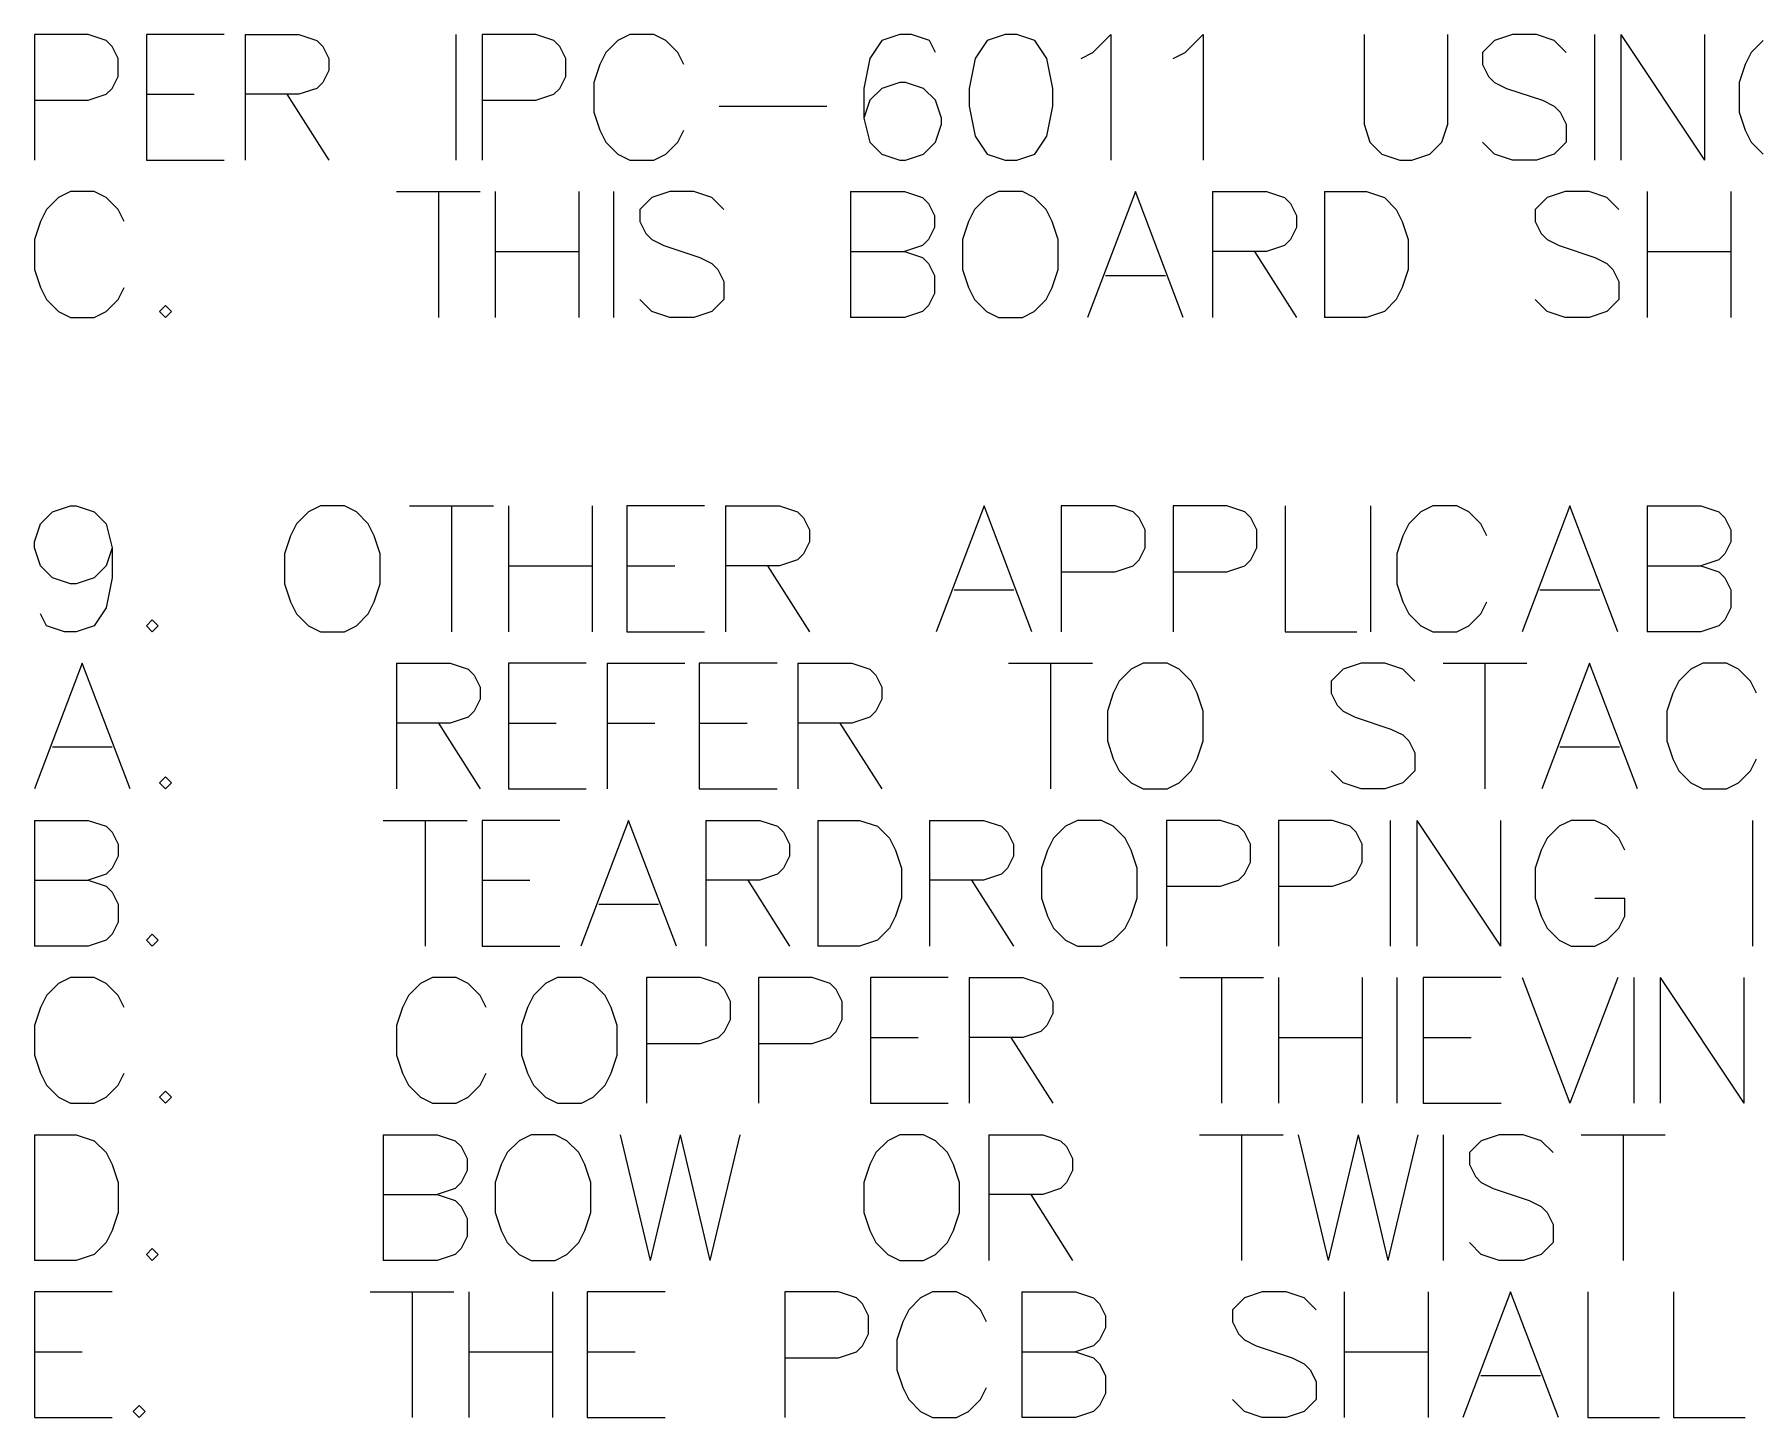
# Model space of a CAD drawing. Header units: millimetres. Extents: x 0 to 559, y 0 to 433.
# Drawn here: x 332.33 to 367.13, y 241.04 to 268.98 of the extents above; entities that cross this region are included whole.
import ezdxf

# ---------------------------------------------------------------- set-up
doc = ezdxf.new("R2010")
doc.units = ezdxf.units.MM
doc.layers.add('Mechanical7', color=56, linetype='Continuous')

msp = doc.modelspace()

# ---------------------------------------------------------------- linework, layer by layer
at = {"layer": 'Mechanical7'}
for p, q in [((333.42, 268.979), (332.332, 268.979)), ((332.332, 268.979), (332.332, 266.44)), ((333.783, 268.858), (333.42, 268.979)), ((333.904, 268.738), (333.783, 268.858)), ((334.025, 268.496), (333.904, 268.738)), ((336.165, 268.979), (334.593, 268.979)), ((334.593, 268.979), (334.593, 266.44)), ((336.588, 268.979), (336.588, 266.44)), ((336.588, 268.979), (337.677, 268.979)), ((337.677, 268.979), (338.039, 268.858)), ((338.039, 268.858), (338.16, 268.738)), ((338.16, 268.738), (338.281, 268.496)), ((340.845, 268.979), (340.845, 266.44)), ((342.465, 268.979), (341.377, 268.979)), ((341.377, 268.979), (341.377, 266.44)), ((342.828, 268.858), (342.465, 268.979)), ((342.949, 268.738), (342.828, 268.858)), ((343.07, 268.496), (342.949, 268.738)), ((344.122, 268.858), (343.88, 268.617)), ((344.364, 268.979), (344.122, 268.858)), ((344.847, 268.979), (344.364, 268.979)), ((345.089, 268.858), (344.847, 268.979)), ((345.331, 268.617), (345.089, 268.858)), ((349.455, 268.858), (349.213, 268.496)), ((349.818, 268.979), (349.455, 268.858)), ((350.059, 268.979), (349.818, 268.979)), ((350.422, 268.858), (350.059, 268.979)), ((350.543, 268.617), (350.422, 268.858)), ((351.583, 268.858), (351.341, 268.496)), ((351.946, 268.979), (351.583, 268.858)), ((352.188, 268.979), (351.946, 268.979)), ((352.55, 268.858), (352.188, 268.979)), ((352.792, 268.496), (352.55, 268.858)), ((353.723, 268.617), (354.086, 268.979)), ((354.086, 268.979), (354.086, 266.44)), ((355.586, 268.617), (355.949, 268.979)), ((355.949, 268.979), (355.949, 266.44)), ((359.201, 268.979), (359.201, 267.165)), ((360.894, 267.165), (360.894, 268.979)), ((361.838, 268.858), (361.596, 268.617)), ((362.2, 268.979), (361.838, 268.858)), ((362.684, 268.979), (362.2, 268.979)), ((363.047, 268.858), (362.684, 268.979)), ((363.289, 268.617), (363.047, 268.858)), ((363.857, 268.979), (363.857, 266.44)), ((364.389, 268.979), (364.389, 266.44)), ((364.389, 268.979), (366.082, 266.44)), ((366.082, 268.979), (366.082, 266.44)), ((367.267, 268.858), (367.025, 268.617)), ((334.025, 268.133), (334.025, 268.496)), ((338.281, 268.496), (338.281, 268.254)), ((343.07, 268.133), (343.07, 268.496)), ((343.759, 268.375), (343.638, 268.012)), ((343.88, 268.617), (343.759, 268.375)), ((345.452, 268.375), (345.331, 268.617)), ((349.213, 268.496), (349.092, 267.891)), ((351.341, 268.496), (351.22, 267.891)), ((352.913, 267.891), (352.792, 268.496)), ((353.482, 268.496), (353.723, 268.617)), ((355.344, 268.496), (355.586, 268.617)), ((361.596, 268.617), (361.596, 268.375)), ((361.596, 268.375), (361.717, 268.133)), ((366.904, 268.375), (366.784, 268.012)), ((367.025, 268.617), (366.904, 268.375)), ((333.904, 267.891), (334.025, 268.133)), ((338.16, 268.012), (338.039, 267.891)), ((338.281, 268.254), (338.16, 268.012)), ((342.949, 267.891), (343.07, 268.133)), ((343.638, 268.012), (343.638, 267.407)), ((349.818, 268.012), (349.455, 267.891)), ((349.938, 268.012), (349.818, 268.012)), ((350.301, 267.891), (349.938, 268.012)), ((361.717, 268.133), (361.838, 268.012)), ((361.838, 268.012), (362.079, 267.891)), ((366.784, 268.012), (366.784, 267.407)), ((332.332, 267.649), (333.42, 267.649)), ((333.42, 267.649), (333.783, 267.77)), ((333.783, 267.77), (333.904, 267.891)), ((334.593, 267.77), (335.56, 267.77)), ((337.677, 267.77), (336.588, 267.77)), ((337.435, 267.77), (338.281, 266.44)), ((338.039, 267.891), (337.677, 267.77)), ((341.377, 267.649), (342.465, 267.649)), ((342.465, 267.649), (342.828, 267.77)), ((342.828, 267.77), (342.949, 267.891)), ((349.092, 267.891), (349.092, 267.286)), ((349.213, 267.649), (349.092, 267.286)), ((349.455, 267.891), (349.213, 267.649)), ((350.543, 267.649), (350.301, 267.891)), ((350.664, 267.286), (350.543, 267.649)), ((351.22, 267.891), (351.22, 267.528)), ((352.913, 267.528), (352.913, 267.891)), ((362.079, 267.891), (362.805, 267.649)), ((362.805, 267.649), (363.047, 267.528)), ((343.638, 267.407), (343.759, 267.045)), ((346.166, 267.528), (348.342, 267.528)), ((349.092, 267.286), (349.213, 266.803)), ((350.664, 267.165), (350.664, 267.286)), ((351.22, 267.528), (351.341, 266.924)), ((352.792, 266.924), (352.913, 267.528)), ((363.047, 267.528), (363.168, 267.407)), ((363.168, 267.407), (363.289, 267.165)), ((366.784, 267.407), (366.904, 267.045)), ((343.759, 267.045), (343.88, 266.803)), ((345.331, 266.803), (345.452, 267.045)), ((350.543, 266.803), (350.664, 267.165)), ((359.201, 267.165), (359.322, 266.803)), ((360.773, 266.803), (360.894, 267.165)), ((363.289, 267.165), (363.289, 266.803)), ((366.904, 267.045), (367.025, 266.803)), ((343.88, 266.803), (344.122, 266.561)), ((345.089, 266.561), (345.331, 266.803)), ((349.213, 266.803), (349.455, 266.561)), ((350.301, 266.561), (350.543, 266.803)), ((351.341, 266.924), (351.583, 266.561)), ((352.55, 266.561), (352.792, 266.924)), ((359.322, 266.803), (359.564, 266.561)), ((360.532, 266.561), (360.773, 266.803)), ((361.838, 266.561), (361.596, 266.803)), ((363.289, 266.803), (363.047, 266.561)), ((367.025, 266.803), (367.267, 266.561)), ((334.593, 266.44), (336.165, 266.44)), ((344.122, 266.561), (344.364, 266.44)), ((344.364, 266.44), (344.847, 266.44)), ((344.847, 266.44), (345.089, 266.561)), ((349.455, 266.561), (349.818, 266.44)), ((349.818, 266.44), (349.938, 266.44)), ((349.938, 266.44), (350.301, 266.561)), ((351.583, 266.561), (351.946, 266.44)), ((351.946, 266.44), (352.188, 266.44)), ((352.188, 266.44), (352.55, 266.561)), ((359.564, 266.561), (359.927, 266.44)), ((359.927, 266.44), (360.169, 266.44)), ((360.169, 266.44), (360.532, 266.561)), ((362.2, 266.44), (361.838, 266.561)), ((362.684, 266.44), (362.2, 266.44)), ((363.047, 266.561), (362.684, 266.44)), ((332.815, 265.683), (332.573, 265.442)), ((333.057, 265.804), (332.815, 265.683)), ((333.541, 265.804), (333.057, 265.804)), ((333.783, 265.683), (333.541, 265.804)), ((334.025, 265.442), (333.783, 265.683)), ((339.648, 265.804), (341.341, 265.804)), ((340.494, 265.804), (340.494, 263.265)), ((341.643, 265.804), (341.643, 263.265)), ((343.336, 265.804), (343.336, 263.265)), ((344.037, 265.804), (344.037, 263.265)), ((344.811, 265.683), (344.569, 265.442)), ((345.174, 265.804), (344.811, 265.683)), ((345.658, 265.804), (345.174, 265.804)), ((346.02, 265.683), (345.658, 265.804)), ((346.262, 265.442), (346.02, 265.683)), ((348.826, 265.804), (348.826, 263.265)), ((348.826, 265.804), (349.914, 265.804)), ((349.914, 265.804), (350.277, 265.683)), ((350.277, 265.683), (350.398, 265.563)), ((350.398, 265.563), (350.519, 265.321)), ((351.571, 265.683), (351.329, 265.442)), ((351.813, 265.804), (351.571, 265.683)), ((352.297, 265.804), (351.813, 265.804)), ((352.538, 265.683), (352.297, 265.804)), ((352.78, 265.442), (352.538, 265.683)), ((354.582, 265.804), (353.615, 263.265)), ((355.549, 263.265), (354.582, 265.804)), ((356.142, 265.804), (356.142, 263.265)), ((356.142, 265.804), (357.23, 265.804)), ((357.23, 265.804), (357.593, 265.683)), ((357.593, 265.683), (357.714, 265.563)), ((357.714, 265.563), (357.835, 265.321)), ((358.403, 265.804), (358.403, 263.265)), ((358.403, 265.804), (359.25, 265.804)), ((359.25, 265.804), (359.613, 265.683)), ((359.613, 265.683), (359.854, 265.442)), ((362.902, 265.683), (362.66, 265.442)), ((363.265, 265.804), (362.902, 265.683)), ((363.748, 265.804), (363.265, 265.804)), ((364.111, 265.683), (363.748, 265.804)), ((364.353, 265.442), (364.111, 265.683)), ((364.921, 265.804), (364.921, 263.265)), ((366.614, 265.804), (366.614, 263.265)), ((332.452, 265.2), (332.332, 264.837)), ((332.573, 265.442), (332.452, 265.2)), ((334.145, 265.2), (334.025, 265.442)), ((344.569, 265.442), (344.569, 265.2)), ((344.569, 265.2), (344.69, 264.958)), ((350.519, 265.321), (350.519, 265.079)), ((351.208, 265.2), (351.087, 264.837)), ((351.329, 265.442), (351.208, 265.2)), ((352.901, 265.2), (352.78, 265.442)), ((353.022, 264.837), (352.901, 265.2)), ((357.835, 265.321), (357.835, 265.079)), ((359.854, 265.442), (359.975, 265.2)), ((359.975, 265.2), (360.096, 264.837)), ((362.66, 265.442), (362.66, 265.2)), ((362.66, 265.2), (362.781, 264.958)), ((344.69, 264.958), (344.811, 264.837)), ((350.519, 265.079), (350.398, 264.837)), ((357.835, 265.079), (357.714, 264.837)), ((362.781, 264.958), (362.902, 264.837)), ((332.332, 264.837), (332.332, 264.232)), ((341.643, 264.595), (343.336, 264.595)), ((344.811, 264.837), (345.053, 264.716)), ((345.053, 264.716), (345.779, 264.474)), ((348.826, 264.595), (349.914, 264.595)), ((350.277, 264.716), (349.914, 264.595)), ((349.914, 264.595), (350.277, 264.474)), ((350.398, 264.837), (350.277, 264.716)), ((351.087, 264.837), (351.087, 264.232)), ((353.022, 264.232), (353.022, 264.837)), ((357.23, 264.595), (356.142, 264.595)), ((356.988, 264.595), (357.835, 263.265)), ((357.593, 264.716), (357.23, 264.595)), ((357.714, 264.837), (357.593, 264.716)), ((360.096, 264.837), (360.096, 264.232)), ((362.902, 264.837), (363.144, 264.716)), ((363.144, 264.716), (363.869, 264.474)), ((364.921, 264.595), (366.614, 264.595)), ((332.332, 264.232), (332.452, 263.87)), ((345.779, 264.474), (346.02, 264.353)), ((346.02, 264.353), (346.141, 264.232)), ((346.141, 264.232), (346.262, 263.99)), ((350.277, 264.474), (350.398, 264.353)), ((350.398, 264.353), (350.519, 264.111)), ((351.087, 264.232), (351.208, 263.87)), ((352.901, 263.87), (353.022, 264.232)), ((360.096, 264.232), (359.975, 263.87)), ((363.869, 264.474), (364.111, 264.353)), ((364.111, 264.353), (364.232, 264.232)), ((364.232, 264.232), (364.353, 263.99)), ((332.452, 263.87), (332.573, 263.628)), ((334.025, 263.628), (334.145, 263.87)), ((346.262, 263.99), (346.262, 263.628)), ((350.519, 264.111), (350.519, 263.749)), ((351.208, 263.87), (351.329, 263.628)), ((352.78, 263.628), (352.901, 263.87)), ((353.977, 264.111), (355.187, 264.111)), ((359.975, 263.87), (359.854, 263.628)), ((364.353, 263.99), (364.353, 263.628)), ((332.573, 263.628), (332.815, 263.386)), ((333.783, 263.386), (334.025, 263.628)), ((334.98, 263.507), (334.859, 263.386)), ((335.101, 263.386), (334.98, 263.507)), ((344.811, 263.386), (344.569, 263.628)), ((346.262, 263.628), (346.02, 263.386)), ((350.398, 263.507), (350.277, 263.386)), ((350.519, 263.749), (350.398, 263.507)), ((351.329, 263.628), (351.571, 263.386)), ((352.538, 263.386), (352.78, 263.628)), ((359.854, 263.628), (359.613, 263.386)), ((362.902, 263.386), (362.66, 263.628)), ((364.353, 263.628), (364.111, 263.386)), ((332.815, 263.386), (333.057, 263.265)), ((333.057, 263.265), (333.541, 263.265)), ((333.541, 263.265), (333.783, 263.386)), ((334.859, 263.386), (334.98, 263.265)), ((334.98, 263.265), (335.101, 263.386)), ((345.174, 263.265), (344.811, 263.386)), ((345.658, 263.265), (345.174, 263.265)), ((346.02, 263.386), (345.658, 263.265)), ((349.914, 263.265), (348.826, 263.265)), ((350.277, 263.386), (349.914, 263.265)), ((351.571, 263.386), (351.813, 263.265)), ((351.813, 263.265), (352.297, 263.265)), ((352.297, 263.265), (352.538, 263.386)), ((359.25, 263.265), (358.403, 263.265)), ((359.613, 263.386), (359.25, 263.265)), ((363.265, 263.265), (362.902, 263.386)), ((363.748, 263.265), (363.265, 263.265)), ((364.111, 263.386), (363.748, 263.265)), ((332.452, 259.092), (332.694, 259.333)), ((332.694, 259.333), (333.057, 259.454)), ((333.057, 259.454), (333.178, 259.454)), ((333.178, 259.454), (333.541, 259.333)), ((333.541, 259.333), (333.783, 259.092)), ((337.87, 259.333), (337.628, 259.092)), ((338.112, 259.454), (337.87, 259.333)), ((338.596, 259.454), (338.112, 259.454)), ((338.837, 259.333), (338.596, 259.454)), ((339.079, 259.092), (338.837, 259.333)), ((339.914, 259.454), (341.607, 259.454)), ((340.76, 259.454), (340.76, 256.915)), ((341.909, 259.454), (341.909, 256.915)), ((343.602, 259.454), (343.602, 256.915)), ((345.875, 259.454), (344.303, 259.454)), ((344.303, 259.454), (344.303, 256.915)), ((346.299, 259.454), (346.299, 256.915)), ((346.299, 259.454), (347.387, 259.454)), ((347.387, 259.454), (347.75, 259.333)), ((347.75, 259.333), (347.871, 259.213)), ((351.523, 259.454), (350.555, 256.915)), ((352.49, 256.915), (351.523, 259.454)), ((354.171, 259.454), (353.083, 259.454)), ((353.083, 259.454), (353.083, 256.915)), ((354.534, 259.333), (354.171, 259.454)), ((354.655, 259.213), (354.534, 259.333)), ((356.432, 259.454), (355.344, 259.454)), ((355.344, 259.454), (355.344, 256.915)), ((356.795, 259.333), (356.432, 259.454)), ((356.916, 259.213), (356.795, 259.333)), ((357.605, 259.454), (357.605, 256.915)), ((359.334, 259.454), (359.334, 256.915)), ((360.35, 259.333), (360.108, 259.092)), ((360.592, 259.454), (360.35, 259.333)), ((361.076, 259.454), (360.592, 259.454)), ((361.318, 259.333), (361.076, 259.454)), ((361.559, 259.092), (361.318, 259.333)), ((363.361, 259.454), (362.394, 256.915)), ((364.329, 256.915), (363.361, 259.454)), ((364.921, 259.454), (364.921, 256.915)), ((364.921, 259.454), (366.01, 259.454)), ((366.01, 259.454), (366.372, 259.333)), ((366.372, 259.333), (366.493, 259.213)), ((332.332, 258.729), (332.452, 259.092)), ((333.783, 259.092), (333.904, 258.608)), ((337.628, 259.092), (337.507, 258.85)), ((339.2, 258.85), (339.079, 259.092)), ((347.871, 259.213), (347.992, 258.971)), ((347.992, 258.971), (347.992, 258.729)), ((354.776, 258.971), (354.655, 259.213)), ((354.776, 258.608), (354.776, 258.971)), ((357.037, 258.971), (356.916, 259.213)), ((357.037, 258.608), (357.037, 258.971)), ((360.108, 259.092), (359.987, 258.85)), ((361.68, 258.85), (361.559, 259.092)), ((366.493, 259.213), (366.614, 258.971)), ((366.614, 258.971), (366.614, 258.729)), ((332.332, 258.608), (332.332, 258.729)), ((332.452, 258.245), (332.332, 258.608)), ((333.904, 258.608), (333.783, 258.245)), ((333.904, 258.608), (333.904, 258.003)), ((337.507, 258.85), (337.386, 258.487)), ((339.321, 258.487), (339.2, 258.85)), ((347.992, 258.729), (347.871, 258.487)), ((354.655, 258.366), (354.776, 258.608)), ((356.916, 258.366), (357.037, 258.608)), ((359.987, 258.85), (359.867, 258.487)), ((366.614, 258.729), (366.493, 258.487)), ((332.694, 258.003), (332.452, 258.245)), ((333.783, 258.245), (333.541, 258.003)), ((337.386, 258.487), (337.386, 257.882)), ((339.321, 257.882), (339.321, 258.487)), ((341.909, 258.245), (343.602, 258.245)), ((344.303, 258.245), (345.271, 258.245)), ((347.387, 258.245), (346.299, 258.245)), ((347.145, 258.245), (347.992, 256.915)), ((347.75, 258.366), (347.387, 258.245)), ((347.871, 258.487), (347.75, 258.366)), ((354.171, 258.124), (354.534, 258.245)), ((354.534, 258.245), (354.655, 258.366)), ((356.432, 258.124), (356.795, 258.245)), ((356.795, 258.245), (356.916, 258.366)), ((359.867, 258.487), (359.867, 257.882)), ((364.921, 258.245), (366.01, 258.245)), ((366.372, 258.366), (366.01, 258.245)), ((366.01, 258.245), (366.372, 258.124)), ((366.493, 258.487), (366.372, 258.366)), ((333.057, 257.882), (332.694, 258.003)), ((333.541, 258.003), (333.178, 257.882)), ((333.904, 258.003), (333.783, 257.399)), ((353.083, 258.124), (354.171, 258.124)), ((355.344, 258.124), (356.432, 258.124)), ((366.372, 258.124), (366.493, 258.003)), ((366.493, 258.003), (366.614, 257.761)), ((333.178, 257.882), (333.057, 257.882)), ((337.386, 257.882), (337.507, 257.52)), ((339.2, 257.52), (339.321, 257.882)), ((350.918, 257.761), (352.127, 257.761)), ((359.867, 257.882), (359.987, 257.52)), ((362.757, 257.761), (363.966, 257.761)), ((366.614, 257.761), (366.614, 257.399)), ((332.573, 257.036), (332.452, 257.278)), ((333.783, 257.399), (333.541, 257.036)), ((337.507, 257.52), (337.628, 257.278)), ((337.628, 257.278), (337.87, 257.036)), ((338.837, 257.036), (339.079, 257.278)), ((339.079, 257.278), (339.2, 257.52)), ((359.987, 257.52), (360.108, 257.278)), ((360.108, 257.278), (360.35, 257.036)), ((361.318, 257.036), (361.559, 257.278)), ((361.559, 257.278), (361.68, 257.52)), ((366.614, 257.399), (366.493, 257.157)), ((332.936, 256.915), (332.573, 257.036)), ((333.178, 256.915), (332.936, 256.915)), ((333.541, 257.036), (333.178, 256.915)), ((334.714, 257.157), (334.593, 257.036)), ((334.593, 257.036), (334.714, 256.915)), ((334.835, 257.036), (334.714, 257.157)), ((334.714, 256.915), (334.835, 257.036)), ((337.87, 257.036), (338.112, 256.915)), ((338.112, 256.915), (338.596, 256.915)), ((338.596, 256.915), (338.837, 257.036)), ((344.303, 256.915), (345.875, 256.915)), ((357.605, 256.915), (359.056, 256.915)), ((360.35, 257.036), (360.592, 256.915)), ((360.592, 256.915), (361.076, 256.915)), ((361.076, 256.915), (361.318, 257.036)), ((366.01, 256.915), (364.921, 256.915)), ((366.372, 257.036), (366.01, 256.915)), ((366.493, 257.157), (366.372, 257.036)), ((333.299, 256.279), (332.332, 253.74)), ((334.266, 253.74), (333.299, 256.279)), ((339.648, 256.279), (339.648, 253.74)), ((339.648, 256.279), (340.736, 256.279)), ((340.736, 256.279), (341.099, 256.158)), ((341.099, 256.158), (341.22, 256.038)), ((343.481, 256.279), (341.909, 256.279)), ((341.909, 256.279), (341.909, 253.74)), ((343.904, 256.279), (343.904, 253.74)), ((343.904, 256.279), (345.476, 256.279)), ((347.339, 256.279), (345.766, 256.279)), ((345.766, 256.279), (345.766, 253.74)), ((347.762, 256.279), (347.762, 253.74)), ((347.762, 256.279), (348.85, 256.279)), ((348.85, 256.279), (349.213, 256.158)), ((349.213, 256.158), (349.334, 256.038)), ((352.018, 256.279), (353.711, 256.279)), ((352.865, 256.279), (352.865, 253.74)), ((354.497, 256.158), (354.256, 255.917)), ((354.739, 256.279), (354.497, 256.158)), ((355.223, 256.279), (354.739, 256.279)), ((355.465, 256.158), (355.223, 256.279)), ((355.707, 255.917), (355.465, 256.158)), ((358.778, 256.158), (358.536, 255.917)), ((359.141, 256.279), (358.778, 256.158)), ((359.625, 256.279), (359.141, 256.279)), ((359.987, 256.158), (359.625, 256.279)), ((360.229, 255.917), (359.987, 256.158)), ((360.798, 256.279), (362.491, 256.279)), ((361.644, 256.279), (361.644, 253.74)), ((363.76, 256.279), (362.793, 253.74)), ((364.728, 253.74), (363.76, 256.279)), ((365.804, 256.158), (365.562, 255.917)), ((366.046, 256.279), (365.804, 256.158)), ((366.53, 256.279), (366.046, 256.279)), ((366.771, 256.158), (366.53, 256.279)), ((367.013, 255.917), (366.771, 256.158)), ((341.22, 256.038), (341.341, 255.796)), ((349.334, 256.038), (349.455, 255.796)), ((354.256, 255.917), (354.135, 255.675)), ((355.828, 255.675), (355.707, 255.917)), ((358.536, 255.917), (358.536, 255.675)), ((365.562, 255.917), (365.441, 255.675)), ((367.134, 255.675), (367.013, 255.917)), ((341.341, 255.554), (341.22, 255.312)), ((341.341, 255.796), (341.341, 255.554)), ((349.455, 255.554), (349.334, 255.312)), ((349.455, 255.796), (349.455, 255.554)), ((354.135, 255.675), (354.014, 255.312)), ((355.949, 255.312), (355.828, 255.675)), ((358.536, 255.675), (358.657, 255.433)), ((365.441, 255.675), (365.32, 255.312)), ((341.099, 255.191), (340.736, 255.07)), ((341.22, 255.312), (341.099, 255.191)), ((349.213, 255.191), (348.85, 255.07)), ((349.334, 255.312), (349.213, 255.191)), ((354.014, 255.312), (354.014, 254.707)), ((355.949, 254.707), (355.949, 255.312)), ((358.657, 255.433), (358.778, 255.312)), ((358.778, 255.312), (359.02, 255.191)), ((359.02, 255.191), (359.746, 254.949)), ((365.32, 255.312), (365.32, 254.707)), ((340.736, 255.07), (339.648, 255.07)), ((340.494, 255.07), (341.341, 253.74)), ((341.909, 255.07), (342.876, 255.07)), ((343.904, 255.07), (344.872, 255.07)), ((345.766, 255.07), (346.734, 255.07)), ((348.85, 255.07), (347.762, 255.07)), ((348.608, 255.07), (349.455, 253.74)), ((359.746, 254.949), (359.987, 254.828)), ((359.987, 254.828), (360.108, 254.707)), ((332.694, 254.586), (333.904, 254.586)), ((354.014, 254.707), (354.135, 254.345)), ((355.828, 254.345), (355.949, 254.707)), ((360.108, 254.707), (360.229, 254.465)), ((360.229, 254.465), (360.229, 254.103)), ((363.156, 254.586), (364.365, 254.586)), ((365.32, 254.707), (365.441, 254.345)), ((354.135, 254.345), (354.256, 254.103)), ((354.256, 254.103), (354.497, 253.861)), ((355.465, 253.861), (355.707, 254.103)), ((355.707, 254.103), (355.828, 254.345)), ((358.778, 253.861), (358.536, 254.103)), ((360.229, 254.103), (359.987, 253.861)), ((365.441, 254.345), (365.562, 254.103)), ((365.562, 254.103), (365.804, 253.861)), ((366.771, 253.861), (367.013, 254.103)), ((367.013, 254.103), (367.134, 254.345)), ((334.98, 253.982), (334.859, 253.861)), ((334.859, 253.861), (334.98, 253.74)), ((335.101, 253.861), (334.98, 253.982)), ((334.98, 253.74), (335.101, 253.861)), ((341.909, 253.74), (343.481, 253.74)), ((345.766, 253.74), (347.339, 253.74)), ((354.497, 253.861), (354.739, 253.74)), ((354.739, 253.74), (355.223, 253.74)), ((355.223, 253.74), (355.465, 253.861)), ((359.141, 253.74), (358.778, 253.861)), ((359.625, 253.74), (359.141, 253.74)), ((359.987, 253.861), (359.625, 253.74)), ((365.804, 253.861), (366.046, 253.74)), ((366.046, 253.74), (366.53, 253.74)), ((366.53, 253.74), (366.771, 253.861)), ((332.332, 253.104), (332.332, 250.565)), ((332.332, 253.104), (333.42, 253.104)), ((333.42, 253.104), (333.783, 252.983)), ((339.382, 253.104), (341.075, 253.104)), ((340.228, 253.104), (340.228, 250.565)), ((342.949, 253.104), (341.377, 253.104)), ((341.377, 253.104), (341.377, 250.565)), ((344.34, 253.104), (343.372, 250.565)), ((345.307, 250.565), (344.34, 253.104)), ((345.9, 253.104), (345.9, 250.565)), ((345.9, 253.104), (346.988, 253.104)), ((346.988, 253.104), (347.351, 252.983)), ((348.161, 253.104), (348.161, 250.565)), ((348.161, 253.104), (349.007, 253.104)), ((349.007, 253.104), (349.37, 252.983)), ((350.422, 253.104), (350.422, 250.565)), ((350.422, 253.104), (351.511, 253.104)), ((351.511, 253.104), (351.873, 252.983)), ((353.409, 253.104), (353.167, 252.983)), ((353.893, 253.104), (353.409, 253.104)), ((354.135, 252.983), (353.893, 253.104)), ((356.299, 253.104), (355.211, 253.104)), ((355.211, 253.104), (355.211, 250.565)), ((356.662, 252.983), (356.299, 253.104)), ((358.561, 253.104), (357.472, 253.104)), ((357.472, 253.104), (357.472, 250.565)), ((358.923, 252.983), (358.561, 253.104)), ((359.733, 253.104), (359.733, 250.565)), ((360.266, 253.104), (360.266, 250.565)), ((360.266, 253.104), (361.959, 250.565)), ((361.959, 253.104), (361.959, 250.565)), ((363.385, 253.104), (363.144, 252.983)), ((363.869, 253.104), (363.385, 253.104)), ((364.111, 252.983), (363.869, 253.104)), ((367.05, 253.104), (367.05, 250.565)), ((333.783, 252.983), (333.904, 252.863)), ((333.904, 252.863), (334.025, 252.621)), ((347.351, 252.983), (347.472, 252.863)), ((347.472, 252.863), (347.592, 252.621)), ((349.37, 252.983), (349.612, 252.742)), ((349.612, 252.742), (349.733, 252.5)), ((351.873, 252.983), (351.994, 252.863)), ((351.994, 252.863), (352.115, 252.621)), ((352.925, 252.742), (352.804, 252.5)), ((353.167, 252.983), (352.925, 252.742)), ((354.376, 252.742), (354.135, 252.983)), ((354.497, 252.5), (354.376, 252.742)), ((356.783, 252.863), (356.662, 252.983)), ((356.904, 252.621), (356.783, 252.863)), ((359.044, 252.863), (358.923, 252.983)), ((359.165, 252.621), (359.044, 252.863)), ((362.902, 252.742), (362.781, 252.5)), ((363.144, 252.983), (362.902, 252.742)), ((364.353, 252.742), (364.111, 252.983)), ((364.474, 252.5), (364.353, 252.742)), ((334.025, 252.379), (333.904, 252.137)), ((334.025, 252.621), (334.025, 252.379)), ((347.592, 252.379), (347.472, 252.137)), ((347.592, 252.621), (347.592, 252.379)), ((349.733, 252.5), (349.854, 252.137)), ((352.115, 252.379), (351.994, 252.137)), ((352.115, 252.621), (352.115, 252.379)), ((352.804, 252.5), (352.683, 252.137)), ((354.618, 252.137), (354.497, 252.5)), ((356.904, 252.258), (356.904, 252.621)), ((359.165, 252.258), (359.165, 252.621)), ((362.781, 252.5), (362.66, 252.137)), ((333.783, 252.016), (333.42, 251.895)), ((333.904, 252.137), (333.783, 252.016)), ((347.351, 252.016), (346.988, 251.895)), ((347.472, 252.137), (347.351, 252.016)), ((349.854, 252.137), (349.854, 251.532)), ((351.873, 252.016), (351.511, 251.895)), ((351.994, 252.137), (351.873, 252.016)), ((352.683, 252.137), (352.683, 251.532)), ((354.618, 251.532), (354.618, 252.137)), ((356.662, 251.895), (356.783, 252.016)), ((356.783, 252.016), (356.904, 252.258)), ((358.923, 251.895), (359.044, 252.016)), ((359.044, 252.016), (359.165, 252.258)), ((362.66, 252.137), (362.66, 251.532)), ((332.332, 251.895), (333.42, 251.895)), ((333.42, 251.895), (333.783, 251.774)), ((333.783, 251.774), (333.904, 251.653)), ((333.904, 251.653), (334.025, 251.411)), ((341.377, 251.895), (342.344, 251.895)), ((346.988, 251.895), (345.9, 251.895)), ((346.746, 251.895), (347.592, 250.565)), ((351.511, 251.895), (350.422, 251.895)), ((351.269, 251.895), (352.115, 250.565)), ((355.211, 251.774), (356.299, 251.774)), ((356.299, 251.774), (356.662, 251.895)), ((357.472, 251.774), (358.561, 251.774)), ((358.561, 251.774), (358.923, 251.895)), ((334.025, 251.411), (334.025, 251.049)), ((343.735, 251.411), (344.944, 251.411)), ((349.854, 251.532), (349.733, 251.17)), ((352.683, 251.532), (352.804, 251.17)), ((354.497, 251.17), (354.618, 251.532)), ((362.66, 251.532), (362.781, 251.17)), ((363.869, 251.532), (364.474, 251.532)), ((364.474, 251.17), (364.474, 251.532)), ((334.025, 251.049), (333.904, 250.807)), ((349.612, 250.928), (349.37, 250.686)), ((349.733, 251.17), (349.612, 250.928)), ((352.804, 251.17), (352.925, 250.928)), ((352.925, 250.928), (353.167, 250.686)), ((354.135, 250.686), (354.376, 250.928)), ((354.376, 250.928), (354.497, 251.17)), ((362.781, 251.17), (362.902, 250.928)), ((362.902, 250.928), (363.144, 250.686)), ((364.111, 250.686), (364.353, 250.928)), ((364.353, 250.928), (364.474, 251.17)), ((333.783, 250.686), (333.42, 250.565)), ((333.904, 250.807), (333.783, 250.686)), ((334.714, 250.807), (334.593, 250.686)), ((334.593, 250.686), (334.714, 250.565)), ((334.835, 250.686), (334.714, 250.807)), ((334.714, 250.565), (334.835, 250.686)), ((349.37, 250.686), (349.007, 250.565)), ((353.167, 250.686), (353.409, 250.565)), ((353.893, 250.565), (354.135, 250.686)), ((363.144, 250.686), (363.385, 250.565)), ((363.869, 250.565), (364.111, 250.686)), ((333.42, 250.565), (332.332, 250.565)), ((341.377, 250.565), (342.949, 250.565)), ((349.007, 250.565), (348.161, 250.565)), ((353.409, 250.565), (353.893, 250.565)), ((363.385, 250.565), (363.869, 250.565)), ((333.057, 249.929), (332.815, 249.808)), ((333.541, 249.929), (333.057, 249.929)), ((333.783, 249.808), (333.541, 249.929)), ((340.373, 249.929), (340.131, 249.808)), ((340.857, 249.929), (340.373, 249.929)), ((341.099, 249.808), (340.857, 249.929)), ((342.901, 249.929), (342.659, 249.808)), ((343.384, 249.929), (342.901, 249.929)), ((343.626, 249.808), (343.384, 249.929)), ((345.791, 249.929), (344.702, 249.929)), ((344.702, 249.929), (344.702, 247.39)), ((346.153, 249.808), (345.791, 249.929)), ((348.052, 249.929), (346.964, 249.929)), ((346.964, 249.929), (346.964, 247.39)), ((348.415, 249.808), (348.052, 249.929)), ((350.797, 249.929), (349.225, 249.929)), ((349.225, 249.929), (349.225, 247.39)), ((351.22, 249.929), (351.22, 247.39)), ((351.22, 249.929), (352.309, 249.929)), ((352.309, 249.929), (352.671, 249.808)), ((355.477, 249.929), (357.17, 249.929)), ((356.323, 249.929), (356.323, 247.39)), ((357.472, 249.929), (357.472, 247.39)), ((359.165, 249.929), (359.165, 247.39)), ((359.867, 249.929), (359.867, 247.39)), ((361.971, 249.929), (360.399, 249.929)), ((360.399, 249.929), (360.399, 247.39)), ((362.394, 249.929), (363.361, 247.39)), ((364.329, 249.929), (363.361, 247.39)), ((364.655, 249.929), (364.655, 247.39)), ((365.187, 249.929), (365.187, 247.39)), ((365.187, 249.929), (366.88, 247.39)), ((366.88, 249.929), (366.88, 247.39)), ((332.573, 249.567), (332.452, 249.325)), ((332.815, 249.808), (332.573, 249.567)), ((334.025, 249.567), (333.783, 249.808)), ((334.145, 249.325), (334.025, 249.567)), ((339.889, 249.567), (339.769, 249.325)), ((340.131, 249.808), (339.889, 249.567)), ((341.341, 249.567), (341.099, 249.808)), ((341.462, 249.325), (341.341, 249.567)), ((342.417, 249.567), (342.296, 249.325)), ((342.659, 249.808), (342.417, 249.567)), ((343.868, 249.567), (343.626, 249.808)), ((343.989, 249.325), (343.868, 249.567)), ((346.274, 249.688), (346.153, 249.808)), ((346.395, 249.446), (346.274, 249.688)), ((348.536, 249.688), (348.415, 249.808)), ((348.657, 249.446), (348.536, 249.688)), ((352.671, 249.808), (352.792, 249.688)), ((352.792, 249.688), (352.913, 249.446)), ((332.452, 249.325), (332.332, 248.962)), ((339.769, 249.325), (339.648, 248.962)), ((342.296, 249.325), (342.175, 248.962)), ((344.11, 248.962), (343.989, 249.325)), ((346.395, 249.083), (346.395, 249.446)), ((348.657, 249.083), (348.657, 249.446)), ((352.913, 249.204), (352.792, 248.962)), ((352.913, 249.446), (352.913, 249.204)), ((332.332, 248.962), (332.332, 248.357)), ((339.648, 248.962), (339.648, 248.357)), ((342.175, 248.962), (342.175, 248.357)), ((344.11, 248.357), (344.11, 248.962)), ((346.153, 248.72), (346.274, 248.841)), ((346.274, 248.841), (346.395, 249.083)), ((348.415, 248.72), (348.536, 248.841)), ((348.536, 248.841), (348.657, 249.083)), ((352.671, 248.841), (352.309, 248.72)), ((352.792, 248.962), (352.671, 248.841)), ((344.702, 248.599), (345.791, 248.599)), ((345.791, 248.599), (346.153, 248.72)), ((346.964, 248.599), (348.052, 248.599)), ((348.052, 248.599), (348.415, 248.72)), ((349.225, 248.72), (350.192, 248.72)), ((352.309, 248.72), (351.22, 248.72)), ((352.067, 248.72), (352.913, 247.39)), ((357.472, 248.72), (359.165, 248.72)), ((360.399, 248.72), (361.366, 248.72)), ((332.332, 248.357), (332.452, 247.995)), ((339.648, 248.357), (339.769, 247.995)), ((342.175, 248.357), (342.296, 247.995)), ((343.989, 247.995), (344.11, 248.357)), ((332.452, 247.995), (332.573, 247.753)), ((334.025, 247.753), (334.145, 247.995)), ((339.769, 247.995), (339.889, 247.753)), ((341.341, 247.753), (341.462, 247.995)), ((342.296, 247.995), (342.417, 247.753)), ((343.868, 247.753), (343.989, 247.995)), ((332.573, 247.753), (332.815, 247.511)), ((332.815, 247.511), (333.057, 247.39)), ((333.541, 247.39), (333.783, 247.511)), ((333.783, 247.511), (334.025, 247.753)), ((334.98, 247.632), (334.859, 247.511)), ((334.859, 247.511), (334.98, 247.39)), ((335.101, 247.511), (334.98, 247.632)), ((334.98, 247.39), (335.101, 247.511)), ((339.889, 247.753), (340.131, 247.511)), ((340.131, 247.511), (340.373, 247.39)), ((340.857, 247.39), (341.099, 247.511)), ((341.099, 247.511), (341.341, 247.753)), ((342.417, 247.753), (342.659, 247.511)), ((342.659, 247.511), (342.901, 247.39)), ((343.384, 247.39), (343.626, 247.511)), ((343.626, 247.511), (343.868, 247.753)), ((333.057, 247.39), (333.541, 247.39)), ((340.373, 247.39), (340.857, 247.39)), ((342.901, 247.39), (343.384, 247.39)), ((349.225, 247.39), (350.797, 247.39)), ((360.399, 247.39), (361.971, 247.39)), ((332.332, 246.754), (332.332, 244.215)), ((332.332, 246.754), (333.178, 246.754)), ((333.178, 246.754), (333.541, 246.633)), ((339.382, 246.754), (339.382, 244.215)), ((339.382, 246.754), (340.47, 246.754)), ((340.47, 246.754), (340.833, 246.633)), ((342.368, 246.754), (342.127, 246.633)), ((342.852, 246.754), (342.368, 246.754)), ((343.094, 246.633), (342.852, 246.754)), ((344.17, 246.754), (344.775, 244.215)), ((345.38, 246.754), (344.775, 244.215)), ((345.38, 246.754), (345.984, 244.215)), ((346.589, 246.754), (345.984, 244.215)), ((349.818, 246.754), (349.576, 246.633)), ((350.301, 246.754), (349.818, 246.754)), ((350.543, 246.633), (350.301, 246.754)), ((351.619, 246.754), (351.619, 244.215)), ((351.619, 246.754), (352.708, 246.754)), ((352.708, 246.754), (353.07, 246.633)), ((355.876, 246.754), (357.569, 246.754)), ((356.722, 246.754), (356.722, 244.215)), ((357.871, 246.754), (358.476, 244.215)), ((359.08, 246.754), (358.476, 244.215)), ((359.08, 246.754), (359.685, 244.215)), ((360.29, 246.754), (359.685, 244.215)), ((360.798, 246.754), (360.798, 244.215)), ((361.934, 246.754), (361.572, 246.633)), ((362.418, 246.754), (361.934, 246.754)), ((362.781, 246.633), (362.418, 246.754)), ((363.591, 246.754), (365.284, 246.754)), ((364.438, 246.754), (364.438, 244.215)), ((333.541, 246.633), (333.783, 246.392)), ((340.833, 246.633), (340.954, 246.513)), ((340.954, 246.513), (341.075, 246.271)), ((342.127, 246.633), (341.885, 246.392)), ((343.336, 246.392), (343.094, 246.633)), ((349.576, 246.633), (349.334, 246.392)), ((350.785, 246.392), (350.543, 246.633)), ((353.07, 246.633), (353.191, 246.513)), ((353.191, 246.513), (353.312, 246.271)), ((361.572, 246.633), (361.33, 246.392)), ((363.023, 246.392), (362.781, 246.633)), ((333.783, 246.392), (333.904, 246.15)), ((333.904, 246.15), (334.025, 245.787)), ((341.075, 246.271), (341.075, 246.029)), ((341.764, 246.15), (341.643, 245.787)), ((341.885, 246.392), (341.764, 246.15)), ((343.457, 246.15), (343.336, 246.392)), ((343.578, 245.787), (343.457, 246.15)), ((349.213, 246.15), (349.092, 245.787)), ((349.334, 246.392), (349.213, 246.15)), ((350.906, 246.15), (350.785, 246.392)), ((351.027, 245.787), (350.906, 246.15)), ((353.312, 246.271), (353.312, 246.029)), ((361.33, 246.392), (361.33, 246.15)), ((361.33, 246.15), (361.451, 245.908)), ((334.025, 245.787), (334.025, 245.182)), ((340.954, 245.787), (340.833, 245.666)), ((341.075, 246.029), (340.954, 245.787)), ((341.643, 245.787), (341.643, 245.182)), ((343.578, 245.182), (343.578, 245.787)), ((349.092, 245.787), (349.092, 245.182)), ((351.027, 245.182), (351.027, 245.787)), ((353.191, 245.787), (353.07, 245.666)), ((353.312, 246.029), (353.191, 245.787)), ((361.451, 245.908), (361.572, 245.787)), ((361.572, 245.787), (361.813, 245.666)), ((339.382, 245.545), (340.47, 245.545)), ((340.833, 245.666), (340.47, 245.545)), ((340.47, 245.545), (340.833, 245.424)), ((340.833, 245.424), (340.954, 245.303)), ((352.708, 245.545), (351.619, 245.545)), ((352.466, 245.545), (353.312, 244.215)), ((353.07, 245.666), (352.708, 245.545)), ((361.813, 245.666), (362.539, 245.424)), ((362.539, 245.424), (362.781, 245.303)), ((334.025, 245.182), (333.904, 244.82)), ((340.954, 245.303), (341.075, 245.061)), ((341.075, 245.061), (341.075, 244.699)), ((341.643, 245.182), (341.764, 244.82)), ((343.457, 244.82), (343.578, 245.182)), ((349.092, 245.182), (349.213, 244.82)), ((350.906, 244.82), (351.027, 245.182)), ((362.781, 245.303), (362.902, 245.182)), ((362.902, 245.182), (363.023, 244.94)), ((333.904, 244.82), (333.783, 244.578)), ((341.075, 244.699), (340.954, 244.457)), ((341.764, 244.82), (341.885, 244.578)), ((343.336, 244.578), (343.457, 244.82)), ((349.213, 244.82), (349.334, 244.578)), ((350.785, 244.578), (350.906, 244.82)), ((363.023, 244.94), (363.023, 244.578)), ((333.541, 244.336), (333.178, 244.215)), ((333.783, 244.578), (333.541, 244.336)), ((334.714, 244.457), (334.593, 244.336)), ((334.593, 244.336), (334.714, 244.215)), ((334.835, 244.336), (334.714, 244.457)), ((334.714, 244.215), (334.835, 244.336)), ((340.833, 244.336), (340.47, 244.215)), ((340.954, 244.457), (340.833, 244.336)), ((341.885, 244.578), (342.127, 244.336)), ((342.127, 244.336), (342.368, 244.215)), ((342.852, 244.215), (343.094, 244.336)), ((343.094, 244.336), (343.336, 244.578)), ((349.334, 244.578), (349.576, 244.336)), ((349.576, 244.336), (349.818, 244.215)), ((350.301, 244.215), (350.543, 244.336)), ((350.543, 244.336), (350.785, 244.578)), ((361.572, 244.336), (361.33, 244.578)), ((361.934, 244.215), (361.572, 244.336)), ((362.781, 244.336), (362.418, 244.215)), ((363.023, 244.578), (362.781, 244.336)), ((333.178, 244.215), (332.332, 244.215)), ((340.47, 244.215), (339.382, 244.215)), ((342.368, 244.215), (342.852, 244.215)), ((349.818, 244.215), (350.301, 244.215)), ((362.418, 244.215), (361.934, 244.215)), ((333.904, 243.579), (332.332, 243.579)), ((332.332, 243.579), (332.332, 241.04)), ((339.116, 243.579), (340.809, 243.579)), ((339.962, 243.579), (339.962, 241.04)), ((341.111, 243.579), (341.111, 241.04)), ((342.804, 243.579), (342.804, 241.04)), ((345.077, 243.579), (343.505, 243.579)), ((343.505, 243.579), (343.505, 241.04)), ((348.584, 243.579), (347.496, 243.579)), ((347.496, 243.579), (347.496, 241.04)), ((348.947, 243.458), (348.584, 243.579)), ((349.068, 243.338), (348.947, 243.458)), ((349.189, 243.096), (349.068, 243.338)), ((350.241, 243.458), (349.999, 243.217)), ((350.483, 243.579), (350.241, 243.458)), ((350.966, 243.579), (350.483, 243.579)), ((351.208, 243.458), (350.966, 243.579)), ((351.45, 243.217), (351.208, 243.458)), ((352.284, 243.579), (352.284, 241.04)), ((352.284, 243.579), (353.373, 243.579)), ((353.373, 243.579), (353.736, 243.458)), ((353.736, 243.458), (353.856, 243.338)), ((353.856, 243.338), (353.977, 243.096)), ((356.783, 243.458), (356.541, 243.217)), ((357.146, 243.579), (356.783, 243.458)), ((357.629, 243.579), (357.146, 243.579)), ((357.992, 243.458), (357.629, 243.579)), ((358.234, 243.217), (357.992, 243.458)), ((358.802, 243.579), (358.802, 241.04)), ((360.495, 243.579), (360.495, 241.04)), ((362.164, 243.579), (361.197, 241.04)), ((363.132, 241.04), (362.164, 243.579)), ((363.724, 243.579), (363.724, 241.04)), ((365.453, 243.579), (365.453, 241.04)), ((349.189, 242.733), (349.189, 243.096)), ((349.878, 242.975), (349.757, 242.612)), ((349.999, 243.217), (349.878, 242.975)), ((351.571, 242.975), (351.45, 243.217)), ((353.977, 243.096), (353.977, 242.854)), ((356.541, 243.217), (356.541, 242.975)), ((356.541, 242.975), (356.662, 242.733)), ((349.068, 242.491), (349.189, 242.733)), ((349.757, 242.612), (349.757, 242.007)), ((353.856, 242.612), (353.736, 242.491)), ((353.977, 242.854), (353.856, 242.612)), ((356.662, 242.733), (356.783, 242.612)), ((356.783, 242.612), (357.025, 242.491)), ((332.332, 242.37), (333.299, 242.37)), ((341.111, 242.37), (342.804, 242.37)), ((343.505, 242.37), (344.473, 242.37)), ((347.496, 242.249), (348.584, 242.249)), ((348.584, 242.249), (348.947, 242.37)), ((348.947, 242.37), (349.068, 242.491)), ((352.284, 242.37), (353.373, 242.37)), ((353.736, 242.491), (353.373, 242.37)), ((353.373, 242.37), (353.736, 242.249)), ((353.736, 242.249), (353.856, 242.128)), ((357.025, 242.491), (357.75, 242.249)), ((357.75, 242.249), (357.992, 242.128)), ((358.802, 242.37), (360.495, 242.37)), ((349.757, 242.007), (349.878, 241.645)), ((353.856, 242.128), (353.977, 241.886)), ((353.977, 241.886), (353.977, 241.524)), ((357.992, 242.128), (358.113, 242.007)), ((358.113, 242.007), (358.234, 241.765)), ((361.559, 241.886), (362.769, 241.886)), ((349.878, 241.645), (349.999, 241.403)), ((351.45, 241.403), (351.571, 241.645)), ((358.234, 241.765), (358.234, 241.403)), ((334.448, 241.282), (334.327, 241.161)), ((334.569, 241.161), (334.448, 241.282)), ((349.999, 241.403), (350.241, 241.161)), ((351.208, 241.161), (351.45, 241.403)), ((353.856, 241.282), (353.736, 241.161)), ((353.977, 241.524), (353.856, 241.282)), ((356.783, 241.161), (356.541, 241.403)), ((358.234, 241.403), (357.992, 241.161)), ((332.332, 241.04), (333.904, 241.04)), ((334.327, 241.161), (334.448, 241.04)), ((334.448, 241.04), (334.569, 241.161)), ((343.505, 241.04), (345.077, 241.04)), ((350.241, 241.161), (350.483, 241.04)), ((350.483, 241.04), (350.966, 241.04)), ((350.966, 241.04), (351.208, 241.161)), ((353.373, 241.04), (352.284, 241.04)), ((353.736, 241.161), (353.373, 241.04)), ((357.146, 241.04), (356.783, 241.161)), ((357.629, 241.04), (357.146, 241.04)), ((357.992, 241.161), (357.629, 241.04)), ((363.724, 241.04), (365.175, 241.04)), ((365.453, 241.04), (366.904, 241.04))]:
    msp.add_line(p, q, dxfattribs=at)

doc.saveas('drawing.dxf')
